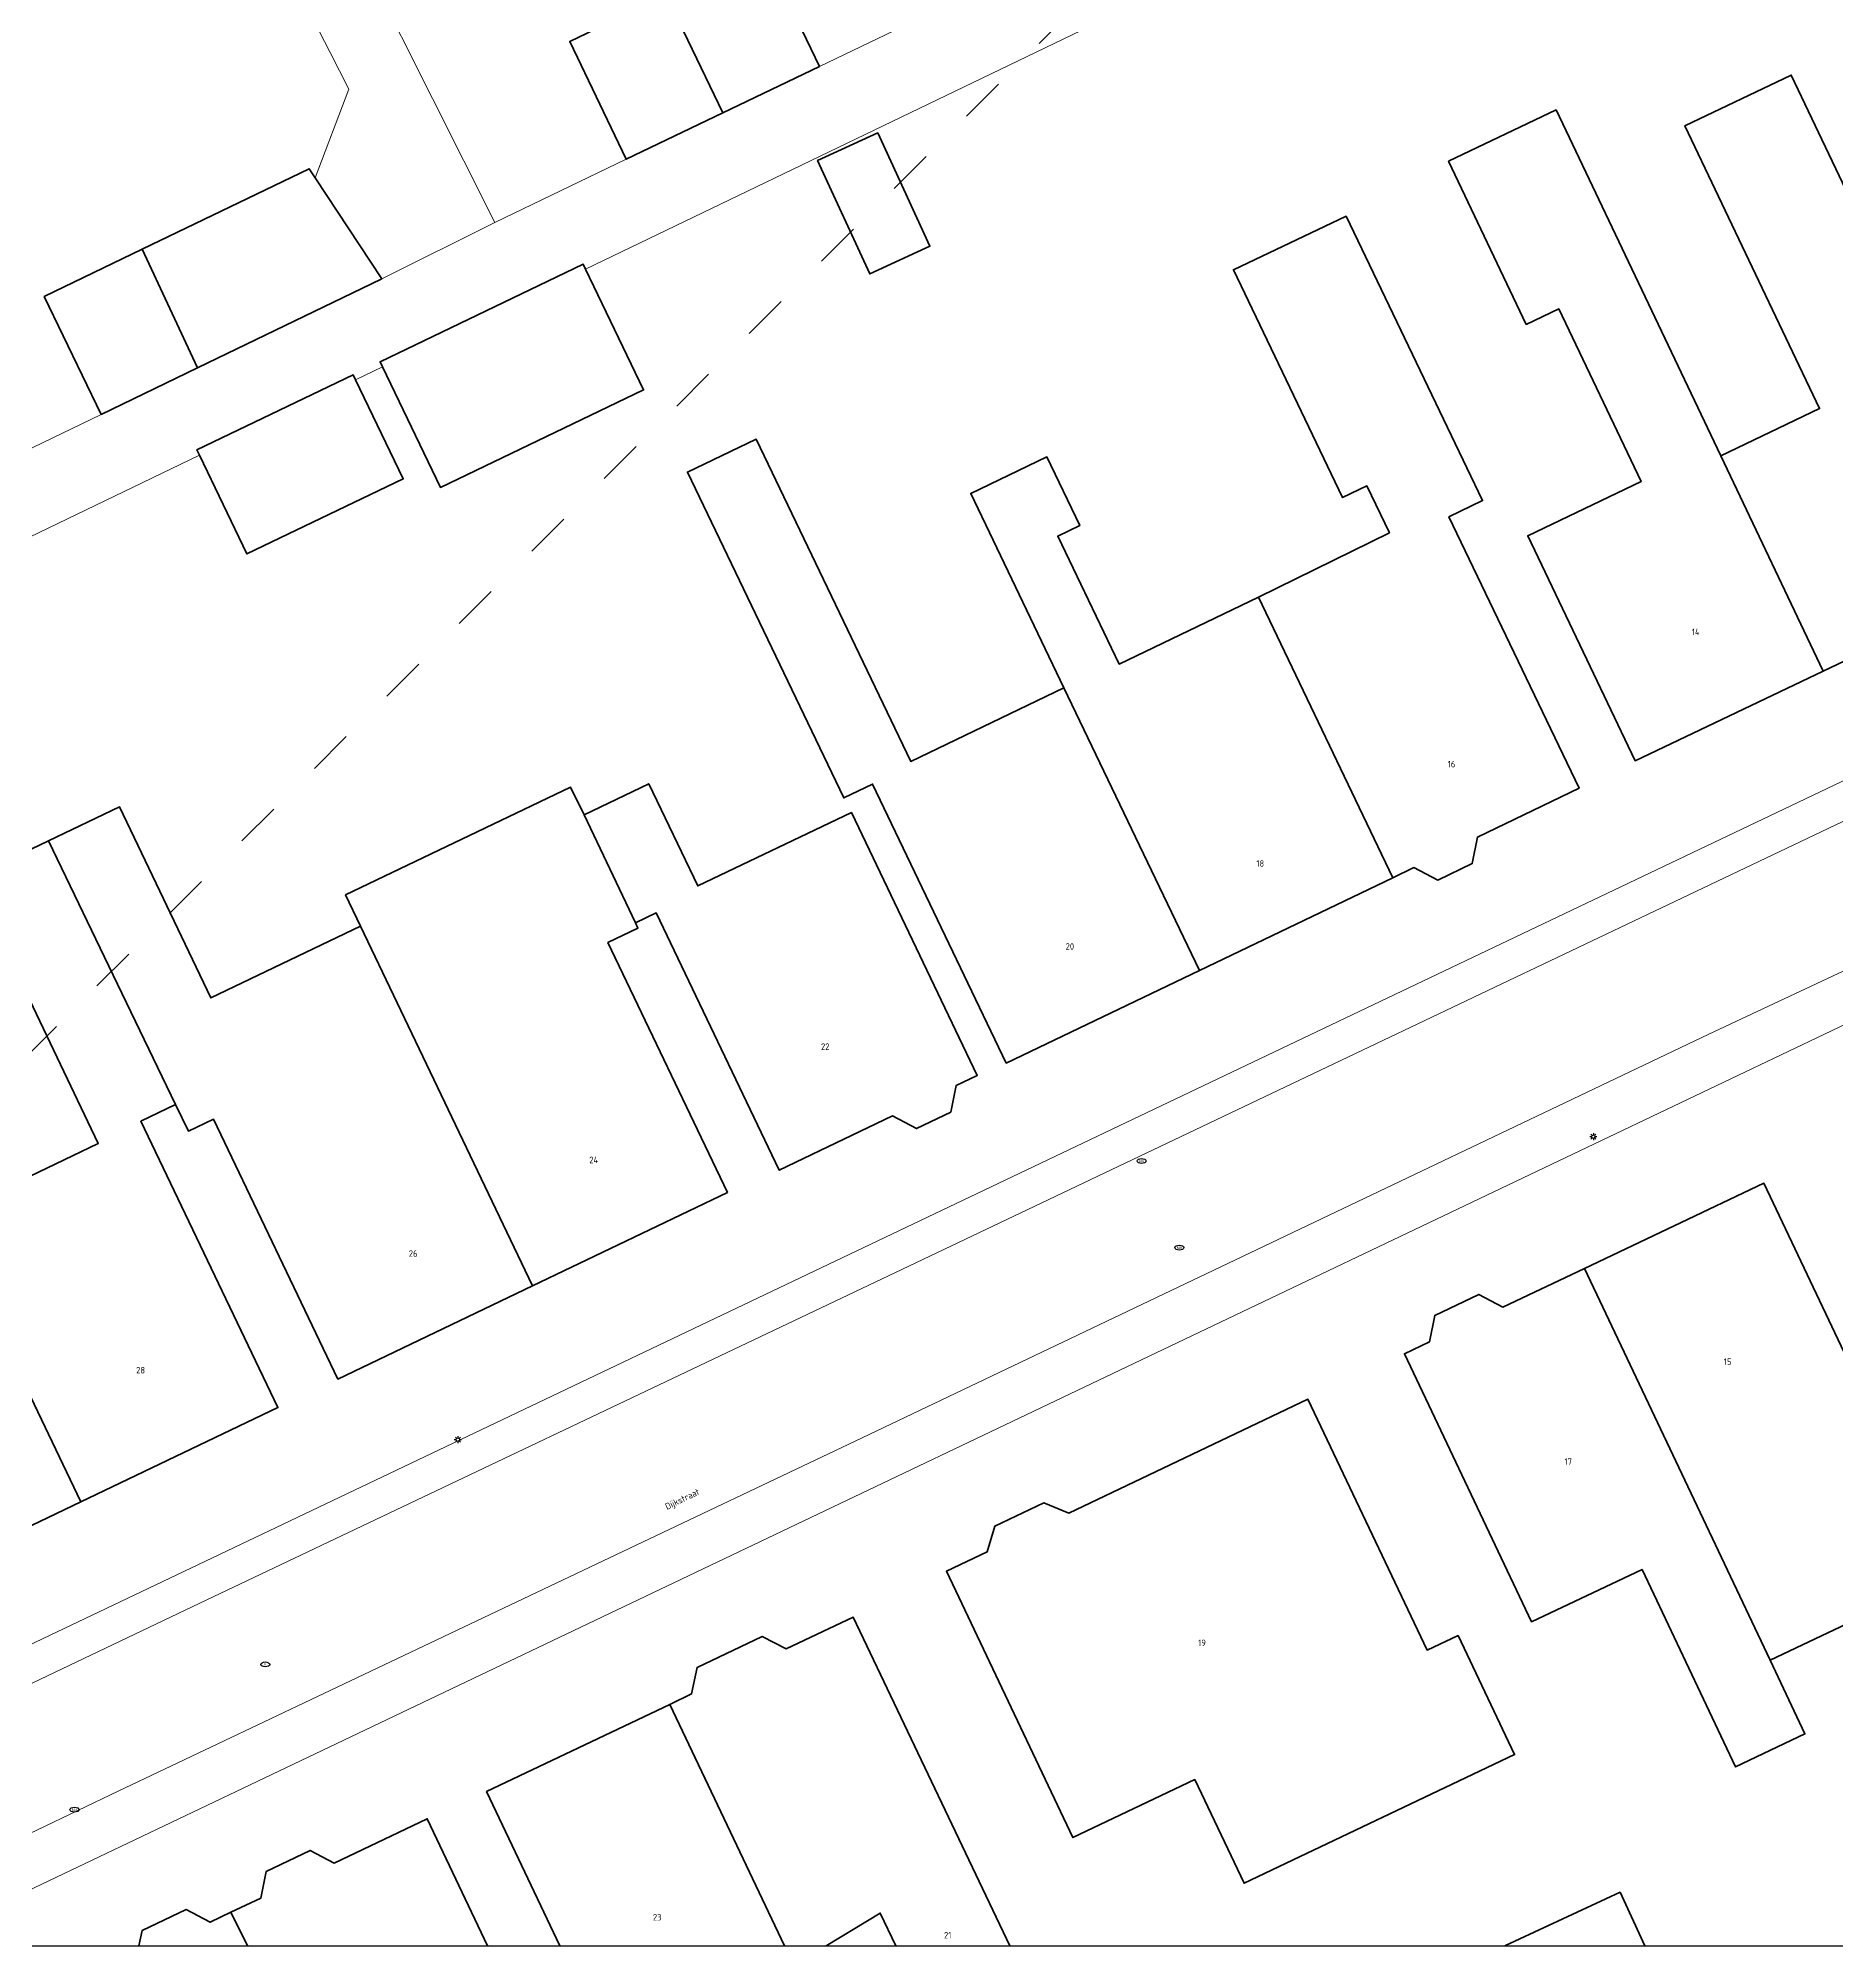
# Model space of a CAD drawing. Header units: metres. Extents: x 30438 to 30782, y 387448 to 387694.
# Drawn here: x 30535.9 to 30585.7, y 387447.7 to 387500.5 of the extents above; entities that cross this region are included whole.
import ezdxf
from ezdxf.enums import TextEntityAlignment as Align

# ---------------------------------------------------------------- set-up
doc = ezdxf.new("R2010")
doc.units = ezdxf.units.M
doc.linetypes.add('HIDDEN5', pattern=[2.8375, 1.25, -1.5875])
for name, color, linetype, lineweight in [('B-GV-IE-MEUBILAIR-S', 7, 'Continuous', 25), ('B-GV-OG-BEBOUWING-GV', 7, 'Continuous', 35), ('B-GV-OG-BEBOUWING-T18', 10, 'Continuous', 18), ('B-GV-OG-TERREIN_ERF-GV', 7, 'Continuous', 18), ('B-GV-OG-TOPOGRAFIE-T18', 10, 'Continuous', 18), ('B-GV-VH-OPENVERHARDING_BETONSTRAATSTEEN-GV', 90, 'Continuous', 18), ('B-GV-VH-OPENVERHARDING_STRAATBAKSTEEN-GV', 90, 'Continuous', 18), ('B-GV-VH-OPENVERHARDING_TEGEL-GV', 90, 'Continuous', 18)]:
    doc.layers.add(name, color=color, linetype=linetype, lineweight=lineweight)
doc.styles.add('NLCS-ISO', font='NLCS-ISO.ttf')
doc.styles.add('NLCS-ISO-M100-T18', font='NLCS-ISO.ttf', dxfattribs={"height": 0.18})

# ---------------------------------------------------------------- blocks, each defined once
blk = doc.blocks.new('SIE-MEUBILAIR_PAAL_LICHTMAST-SO')
for points in [[(-0.62, 0), (-1, 0)], [(-0.71, 0.71), (-0.44, 0.44)], [(0, 1), (0, 0.62)], [(0.44, 0.44), (0.71, 0.71)], [(1, 0), (0.62, 0)], [(-0.71, -0.71), (-0.44, -0.44)], [(0, -0.62), (0, -1)], [(0.44, -0.44), (0.71, -0.71)]]:
    blk.add_lwpolyline(points)
blk.add_circle((0, 0), 0.5)
blk = doc.blocks.new('SIE-MEUBILAIR_PUT_KOLK-SO')
blk.add_ellipse((0, 0), major_axis=(1.25, 0), ratio=0.54)
at = {"style": 'NLCS-ISO'}
blk.add_text('klk', height=0.75, dxfattribs=at).set_placement((0.03, 0), align=Align.MIDDLE_CENTER)
blk = doc.blocks.new('SIE-MEUBILAIR_PUT_RIOOLPUT-SO')
blk.add_ellipse((0, 0), major_axis=(1.25, 0), ratio=0.54)
at = {"style": 'NLCS-ISO'}
blk.add_text('ri', height=0.75, dxfattribs=at).set_placement((-0.04, 0.07), align=Align.MIDDLE_CENTER)

msp = doc.modelspace()

# ---------------------------------------------------------------- linework, layer by layer
at = {"linetype": 'HIDDEN5'}
msp.add_line((30710.96, 387647.669), (30510.96, 387447.669), dxfattribs=at)
msp.add_lwpolyline([(30510.96, 387447.669), (30710.96, 387447.669), (30710.96, 387647.669), (30510.96, 387647.669)], close=True)
msp.add_lwpolyline([(30510.96, 387447.669), (30710.96, 387447.669), (30710.96, 387647.669), (30510.96, 387647.669)], close=True)
at = {"layer": 'B-GV-OG-BEBOUWING-GV'}
for points in [[(30555.957, 387502.946), (30553.284, 387501.662), (30554.853, 387498.399), (30557.525, 387499.684)], [(30553.284, 387501.662), (30550.612, 387500.377), (30552.18, 387497.115), (30554.853, 387498.399)], [(30588.289, 387491.344), (30587.555, 387492.886), (30584.431, 387499.442), (30581.488, 387498.04), (30585.218, 387490.213), (30582.482, 387488.91), (30585.321, 387482.951), (30590.08, 387485.219), (30587.369, 387490.906)], [(30582.482, 387488.91), (30577.922, 387498.479), (30574.944, 387497.059), (30577.094, 387492.545), (30577.997, 387492.975), (30580.277, 387488.191), (30577.138, 387486.695), (30580.107, 387480.466), (30585.321, 387482.951)], [(30557.475, 387497.077), (30558.919, 387493.939), (30560.584, 387494.705), (30559.14, 387497.843)], [(30545.414, 387493.804), (30543.565, 387496.601), (30543.399, 387496.851), (30538.776, 387494.629), (30540.308, 387491.342)], [(30574.955, 387487.222), (30575.886, 387487.669), (30572.11, 387495.538), (30568.989, 387494.055), (30572.012, 387487.752), (30572.686, 387488.075), (30573.309, 387486.778), (30569.682, 387484.992), (30573.401, 387477.231), (30573.987, 387477.512), (30574.652, 387477.166), (30575.599, 387477.62), (30575.745, 387478.356), (30578.56, 387479.706)], [(30538.776, 387494.629), (30536.065, 387493.315), (30537.638, 387490.054), (30540.308, 387491.342)], [(30551.052, 387494.072), (30550.985, 387494.212), (30545.361, 387491.51), (30545.43, 387491.366), (30547.032, 387488.03), (30552.657, 387490.732)], [(30544.686, 387491.007), (30544.616, 387491.152), (30540.29, 387489.074), (30540.362, 387488.925), (30541.675, 387486.19), (30546.002, 387488.268)], [(30564.296, 387482.483), (30560.054, 387480.449), (30555.777, 387489.366), (30553.874, 387488.454), (30558.199, 387479.437), (30558.997, 387479.82), (30562.7, 387472.099), (30568.046, 387474.663)], [(30569.682, 387484.992), (30565.825, 387483.142), (30564.126, 387486.685), (30564.734, 387486.976), (30563.823, 387488.875), (30561.715, 387487.865), (30564.296, 387482.483), (30568.046, 387474.663), (30573.401, 387477.231)], [(30551.668, 387475.438), (30552.503, 387475.838), (30552.434, 387475.982), (30551.009, 387478.97), (30550.637, 387479.734), (30544.409, 387476.752), (30544.822, 387475.889), (30549.587, 387465.937), (30554.98, 387468.519)], [(30558.411, 387479.037), (30554.157, 387477.001), (30552.803, 387479.829), (30551.009, 387478.97), (30552.434, 387475.982), (30553.007, 387476.256), (30556.416, 387469.135), (30559.551, 387470.636), (30560.216, 387470.289), (30561.163, 387470.743), (30561.31, 387471.478), (30561.896, 387471.759)], [(30544.822, 387475.889), (30540.677, 387473.905), (30538.145, 387479.195), (30536.183, 387478.248), (30538.092, 387474.285), (30539.698, 387470.951), (30540.055, 387470.217), (30540.75, 387470.55), (30544.194, 387463.355), (30549.587, 387465.937)], [(30538.738, 387470.492), (30539.698, 387470.951), (30538.092, 387474.285), (30536.183, 387478.248), (30534.041, 387477.223), (30537.558, 387469.876), (30533.304, 387467.839), (30537.078, 387459.954), (30542.532, 387462.565)], [(30533.304, 387467.839), (30529.924, 387466.221), (30528.303, 387469.606), (30526.229, 387468.613), (30531.624, 387457.343), (30537.078, 387459.954)], [(30587.954, 387459.752), (30583.676, 387468.775), (30578.705, 387466.418), (30583.846, 387455.574), (30588.285, 387457.679), (30587.422, 387459.5)], [(30578.705, 387466.418), (30576.446, 387465.347), (30575.782, 387465.696), (30574.563, 387465.118), (30574.413, 387464.383), (30573.724, 387464.056), (30577.241, 387456.638), (30580.301, 387458.088), (30582.892, 387452.623), (30584.813, 387453.534), (30583.846, 387455.574)], [(30575.208, 387456.26), (30574.352, 387455.853), (30571.051, 387462.796), (30564.429, 387459.647), (30563.741, 387459.929), (30562.386, 387459.285), (30562.171, 387458.574), (30561.042, 387458.037), (30564.546, 387450.667), (30567.92, 387452.271), (30569.284, 387449.401), (30576.775, 387452.964)]]:
    msp.add_lwpolyline(points, close=True, dxfattribs=at)
for points in [[(30562.795, 387447.669), (30558.459, 387456.766), (30556.608, 387455.885), (30555.944, 387456.233), (30554.138, 387455.374), (30553.989, 387454.639), (30553.385, 387454.351), (30556.564, 387447.669)], [(30556.564, 387447.669), (30553.385, 387454.351), (30548.31, 387451.936), (30550.341, 387447.669)], [(30548.34, 387447.669), (30546.667, 387451.184), (30544.094, 387449.959), (30543.429, 387450.308), (30542.21, 387449.728), (30542.062, 387448.993), (30541.234, 387448.598), (30541.688, 387447.669)], [(30580.383, 387447.669), (30579.695, 387449.153), (30576.519, 387447.681), (30576.525, 387447.669)], [(30541.688, 387447.669), (30541.234, 387448.598), (30540.656, 387448.324), (30539.992, 387448.672), (30538.773, 387448.092), (30538.687, 387447.669)], [(30557.715, 387447.669), (30559.209, 387448.575), (30559.641, 387447.669)]]:
    msp.add_lwpolyline(points, dxfattribs=at)
at = {"layer": 'B-GV-OG-TERREIN_ERF-GV'}
for points in [[(30561.462, 387505.592), (30564.134, 387506.877), (30566.807, 387508.161), (30568.375, 387504.899), (30572.312, 387506.791), (30563.906, 387524.257), (30539.909, 387512.528), (30548.542, 387495.366), (30552.18, 387497.115), (30550.612, 387500.377), (30553.284, 387501.662), (30555.957, 387502.946), (30557.525, 387499.684), (30563.03, 387502.33)], [(30538.776, 387494.629), (30543.399, 387496.851), (30543.565, 387496.601), (30544.496, 387499.054), (30543.977, 387500.071), (30538.016, 387511.64), (30514.673, 387500.297), (30523.055, 387483.022), (30524.635, 387483.784), (30523.063, 387487.045), (30528.017, 387489.434), (30530.688, 387490.722), (30532.26, 387487.461), (30537.638, 387490.054), (30536.065, 387493.315)], [(30557.475, 387497.077), (30559.14, 387497.843), (30560.584, 387494.705), (30558.919, 387493.939)], [(30553.874, 387488.454), (30555.777, 387489.366), (30560.054, 387480.449), (30564.296, 387482.483), (30561.715, 387487.865), (30563.823, 387488.875), (30564.734, 387486.976), (30564.126, 387486.685), (30565.825, 387483.142), (30569.682, 387484.992), (30573.309, 387486.778), (30572.686, 387488.075), (30572.012, 387487.752), (30568.989, 387494.055), (30572.11, 387495.538), (30575.886, 387487.669), (30574.955, 387487.222), (30578.56, 387479.706), (30575.745, 387478.356), (30575.599, 387477.62), (30574.652, 387477.166), (30573.987, 387477.512), (30573.401, 387477.231), (30568.046, 387474.663), (30562.7, 387472.099), (30558.997, 387479.82), (30558.199, 387479.437)], [(30582.892, 387452.623), (30580.301, 387458.088), (30577.241, 387456.638), (30573.724, 387464.056), (30574.413, 387464.383), (30574.563, 387465.118), (30575.782, 387465.696), (30576.446, 387465.347), (30578.705, 387466.418), (30583.676, 387468.775), (30587.954, 387459.752), (30591.196, 387461.289), (30595.48, 387452.253), (30591.706, 387450.464), (30588.285, 387457.679), (30583.846, 387455.574), (30584.813, 387453.534)], [(30569.284, 387449.401), (30567.92, 387452.271), (30564.546, 387450.667), (30561.042, 387458.037), (30562.171, 387458.574), (30562.386, 387459.285), (30563.741, 387459.929), (30564.429, 387459.647), (30571.051, 387462.796), (30574.352, 387455.853), (30575.208, 387456.26), (30576.775, 387452.964)]]:
    msp.add_lwpolyline(points, close=True, dxfattribs=at)
for points in [[(30586.487, 387511.135), (30551.052, 387494.072), (30552.657, 387490.732), (30547.032, 387488.03), (30545.43, 387491.366), (30544.686, 387491.007), (30546.002, 387488.268), (30541.675, 387486.19), (30540.362, 387488.925), (30526.728, 387482.36), (30528.906, 387477.86), (30522.759, 387474.884), (30522.976, 387474.434), (30520.557, 387473.263), (30518.138, 387472.092), (30515.718, 387470.921), (30510.96, 387468.617)], [(30590.08, 387485.219), (30585.321, 387482.951), (30580.107, 387480.466), (30577.138, 387486.695), (30580.277, 387488.191), (30577.997, 387492.975), (30577.094, 387492.545), (30574.944, 387497.059), (30577.922, 387498.479), (30582.482, 387488.91), (30585.218, 387490.213), (30581.488, 387498.04), (30584.431, 387499.442), (30587.555, 387492.886)], [(30518.168, 387447.669), (30620.699, 387496.495)], [(30533.304, 387467.839), (30537.558, 387469.876), (30534.041, 387477.223), (30536.183, 387478.248), (30538.145, 387479.195), (30540.677, 387473.905), (30544.822, 387475.889), (30544.409, 387476.752), (30550.637, 387479.734), (30551.009, 387478.97), (30552.803, 387479.829), (30554.157, 387477.001), (30558.411, 387479.037), (30561.896, 387471.759), (30561.31, 387471.478), (30561.163, 387470.743), (30560.216, 387470.289), (30559.551, 387470.636), (30556.416, 387469.135), (30553.007, 387476.256), (30552.434, 387475.982), (30552.503, 387475.838), (30551.668, 387475.438), (30554.98, 387468.519), (30549.587, 387465.937), (30544.194, 387463.355), (30540.75, 387470.55), (30540.055, 387470.217), (30539.698, 387470.951), (30538.738, 387470.492), (30542.532, 387462.565), (30537.078, 387459.954), (30531.624, 387457.343)], [(30602.501, 387447.669), (30600.957, 387449.952), (30606.108, 387453.449), (30605.987, 387453.696), (30601.014, 387450.37), (30598.595, 387455.321), (30597.454, 387457.656), (30596.313, 387459.992), (30595.171, 387462.329), (30594.008, 387464.71), (30592.866, 387467.046), (30591.725, 387469.382), (30590.478, 387471.934), (30589.128, 387474.698), (30532.406, 387447.669)], [(30550.341, 387447.669), (30548.31, 387451.936), (30553.385, 387454.351), (30553.989, 387454.639), (30554.138, 387455.374), (30555.944, 387456.233), (30556.608, 387455.885), (30558.459, 387456.766), (30562.795, 387447.669)], [(30538.687, 387447.669), (30538.773, 387448.092), (30539.992, 387448.672), (30540.656, 387448.324), (30541.234, 387448.598), (30542.062, 387448.993), (30542.21, 387449.728), (30543.429, 387450.308), (30544.094, 387449.959), (30546.667, 387451.184), (30548.34, 387447.669)], [(30576.525, 387447.669), (30576.519, 387447.681), (30579.695, 387449.153), (30580.383, 387447.669)], [(30559.641, 387447.669), (30559.209, 387448.575), (30557.715, 387447.669)]]:
    msp.add_lwpolyline(points, dxfattribs=at)
at = {"layer": 'B-GV-VH-OPENVERHARDING_BETONSTRAATSTEEN-GV'}
for points in [[(30621.428, 387495.557), (30621.378, 387495.532), (30621.166, 387495.435), (30619.52, 387494.683), (30619.479, 387494.742), (30610.162, 387490.353), (30604.27, 387487.527), (30591.056, 387481.258), (30559.629, 387466.305), (30540.373, 387457.157), (30520.478, 387447.669)], [(30582.151, 387472.896), (30593.782, 387478.352), (30620.275, 387490.962), (30622.998, 387492.246), (30623.524, 387492.473)], [(30529.173, 387447.669), (30538.107, 387451.948), (30558.517, 387461.636), (30582.151, 387472.896)]]:
    msp.add_lwpolyline(points, dxfattribs=at)
at = {"layer": 'B-GV-VH-OPENVERHARDING_STRAATBAKSTEEN-GV'}
for points in [[(30520.478, 387447.669), (30540.373, 387457.157), (30559.629, 387466.305), (30591.056, 387481.258), (30604.27, 387487.527), (30610.162, 387490.353), (30619.479, 387494.742), (30619.52, 387494.683), (30621.166, 387495.435), (30620.699, 387496.495), (30518.168, 387447.669)], [(30623.524, 387492.473), (30622.998, 387492.246), (30620.275, 387490.962), (30593.782, 387478.352), (30582.151, 387472.896), (30558.517, 387461.636), (30538.107, 387451.948), (30529.173, 387447.669)], [(30532.406, 387447.669), (30589.128, 387474.698)]]:
    msp.add_lwpolyline(points, dxfattribs=at)
at = {"layer": 'B-GV-VH-OPENVERHARDING_TEGEL-GV'}
msp.add_lwpolyline([(30538.016, 387511.64), (30543.977, 387500.071), (30544.496, 387499.054), (30543.565, 387496.601), (30545.414, 387493.804), (30548.542, 387495.366), (30539.909, 387512.528)], close=True, dxfattribs=at)
for points in [[(30510.96, 387474.711), (30513.322, 387475.872), (30515.742, 387477.043), (30518.161, 387478.214), (30520.58, 387479.385), (30526.728, 387482.36), (30540.362, 387488.925), (30540.29, 387489.074), (30544.616, 387491.152), (30544.686, 387491.007), (30545.43, 387491.366), (30545.361, 387491.51), (30550.985, 387494.212), (30551.052, 387494.072), (30586.487, 387511.135)], [(30563.03, 387502.33), (30557.525, 387499.684), (30554.853, 387498.399), (30552.18, 387497.115), (30548.542, 387495.366), (30545.414, 387493.804), (30540.308, 387491.342), (30537.638, 387490.054), (30532.26, 387487.461), (30529.589, 387486.173), (30524.635, 387483.784), (30523.055, 387483.022), (30514.673, 387500.297), (30513.329, 387499.674), (30521.746, 387482.437), (30517.524, 387480.407), (30514.852, 387479.122), (30512.18, 387477.837), (30510.96, 387477.25)]]:
    msp.add_lwpolyline(points, dxfattribs=at)

# ---------------------------------------------------------------- block references
at = {"layer": 'B-GV-IE-MEUBILAIR-S', "xscale": 0.1, "yscale": 0.1, "zscale": 0.1}
for name, p in [('SIE-MEUBILAIR_PAAL_LICHTMAST-SO', (30578.954, 387470.062)), ('SIE-MEUBILAIR_PUT_KOLK-SO', (30566.445, 387469.391)), ('SIE-MEUBILAIR_PUT_KOLK-SO', (30567.493, 387466.993)), ('SIE-MEUBILAIR_PAAL_LICHTMAST-SO', (30547.518, 387461.677)), ('SIE-MEUBILAIR_PUT_RIOOLPUT-SO', (30542.183, 387455.458)), ('SIE-MEUBILAIR_PUT_KOLK-SO', (30536.902, 387451.438))]:
    msp.add_blockref(name, p, dxfattribs=at)

# ---------------------------------------------------------------- texts
at = {"layer": 'B-GV-OG-BEBOUWING-T18', "style": 'NLCS-ISO-M100-T18'}
for s, p in [('14', (30581.789, 387484.033)), ('16', (30575.028, 387480.374)), ('18', (30569.732, 387477.624)), ('20', (30564.46, 387475.328)), ('22', (30557.687, 387472.555)), ('24', (30551.278, 387469.419)), ('26', (30546.278, 387466.828)), ('15', (30582.672, 387463.836)), ('28', (30538.732, 387463.601)), ('17', (30578.258, 387461.072)), ('19', (30568.119, 387456.057)), ('23', (30553.035, 387448.461)), ('21', (30561.078, 387447.963))]:
    msp.add_text(s, height=0.18, dxfattribs=at).set_placement(p, align=Align.MIDDLE)
at = {"layer": 'B-GV-OG-TOPOGRAFIE-T18', "style": 'NLCS-ISO-M100-T18'}
msp.add_text('Dijkstraat', height=0.18, rotation=25.8, dxfattribs=at).set_placement((30553.74, 387460.01), align=Align.MIDDLE)

doc.saveas('drawing.dxf')
